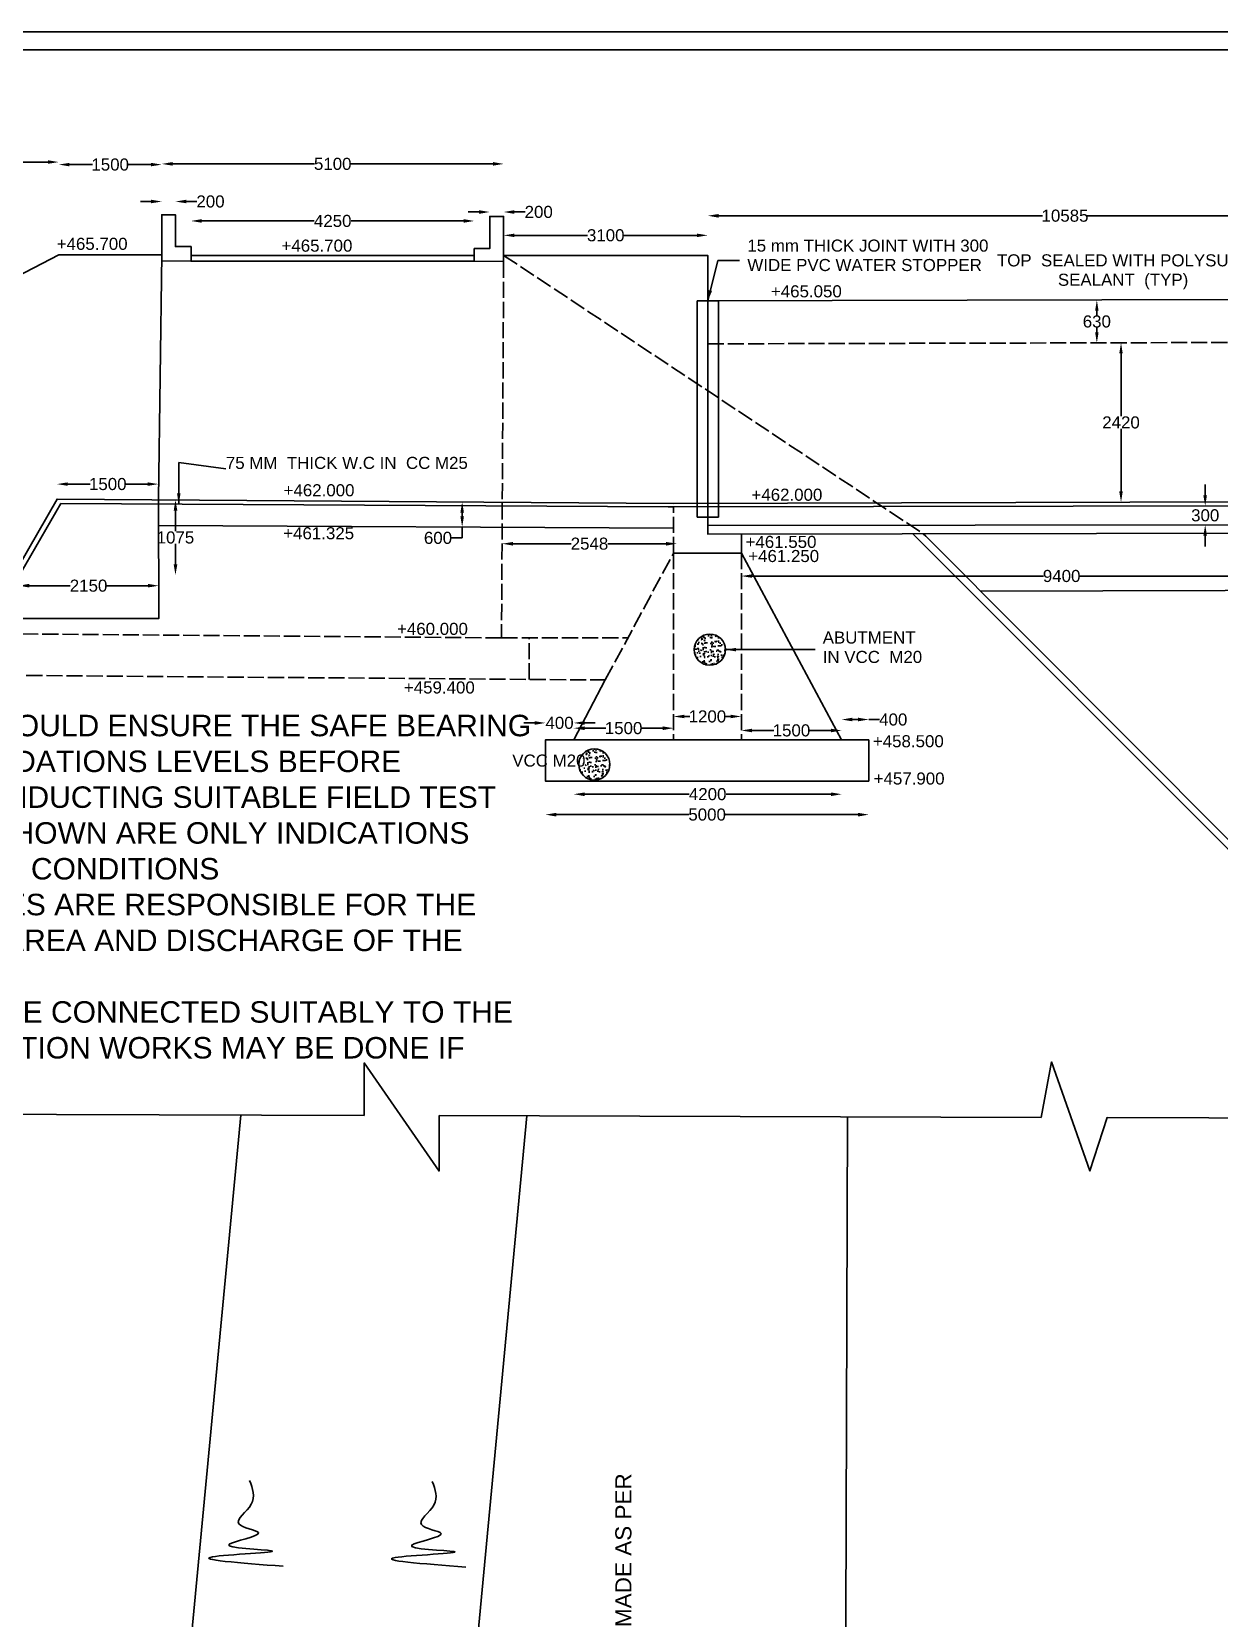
# Model space of a CAD drawing. Header units: inches. Extents: x 23764 to 29375, y 85 to 3606.
# Drawn here: x 25073 to 25957, y 2424 to 3606 of the extents above; entities that cross this region are included whole.
import ezdxf

# ---------------------------------------------------------------- set-up
doc = ezdxf.new("R2010")
doc.units = ezdxf.units.IN
doc.header["$MEASUREMENT"] = 0
doc.linetypes.add('ACAD_ISO02W100', pattern=[15, 12, -3])
doc.layers.add('DIMENSIONS', color=255, linetype='Continuous')
doc.layers.add('TEXT', color=1, linetype='Continuous')
doc.styles.get("Standard").update_dxf_attribs({"font": 'arial.ttf', "height": 9})
doc.dimstyles.get("Standard").update_dxf_attribs({"dimtxt": 12, "dimasz": 8, "dimexe": 0.18, "dimexo": 0.0625, "dimgap": 0.09, "dimtad": 0, "dimtih": 1, "dimtoh": 1, "dimdec": 4, "dimzin": 0, "dimdsep": 46, "dimtxsty": 'Standard', "dimcen": 0.09, "dimse1": 1, "dimse2": 1, "dimadec": 0, "dimazin": 0, "dimtfac": 1, "dimtdec": 4, "dimtofl": 0, "dimtmove": 0, "dimatfit": 3, "dimfxl": 1, "dimtolj": 1, "dimtzin": 0, "dimarcsym": 0})

# ---------------------------------------------------------------- blocks, each defined once
blk = doc.blocks.new('*D3')
at = {"layer": 'Defpoints', "color": 0, "transparency": 16777216}
for p in [(25092.7, 3509.2), (25092.7, 3440), (24383.3, 3370.3)]:
    blk.add_point(p, dxfattribs=at)
at = {"layer": 'DIMENSIONS', "color": 0, "lineweight": -2, "transparency": 16777216}
for p, q in [((24391.3, 3509.2), (24721.4, 3509.2)), ((25084.7, 3509.2), (24754.6, 3509.2))]:
    blk.add_line(p, q, dxfattribs=at)
at = {"layer": 'DIMENSIONS', "color": 0, "transparency": 16777216}
for points in [[(24391.3, 3510.5), (24391.3, 3507.9), (24383.3, 3509.2)], [(25084.7, 3510.5), (25084.7, 3507.9), (25092.7, 3509.2)]]:
    blk.add_solid(points, dxfattribs=at)
at = {"layer": 'DIMENSIONS', "color": 0, "transparency": 16777216, "insert": (24738, 3509.2), "char_height": 9, "attachment_point": 5}
blk.add_mtext('\\A1;15000', dxfattribs=at)
blk = doc.blocks.new('*D4')
at = {"layer": 'Defpoints', "color": 0, "transparency": 16777216}
for p in [(25169.4, 3507.3), (25092.7, 3440), (25169.4, 3435.6)]:
    blk.add_point(p, dxfattribs=at)
at = {"layer": 'DIMENSIONS', "color": 0, "lineweight": -2, "transparency": 16777216}
for p, q in [((25100.7, 3507.3), (25117.9, 3507.3)), ((25161.4, 3507.3), (25144.1, 3507.3))]:
    blk.add_line(p, q, dxfattribs=at)
at = {"layer": 'DIMENSIONS', "color": 0, "transparency": 16777216}
for points in [[(25100.7, 3508.6), (25100.7, 3506), (25092.7, 3507.3)], [(25161.4, 3508.6), (25161.4, 3506), (25169.4, 3507.3)]]:
    blk.add_solid(points, dxfattribs=at)
at = {"layer": 'DIMENSIONS', "color": 0, "transparency": 16777216, "insert": (25131, 3507.3), "char_height": 9, "attachment_point": 5}
blk.add_mtext('\\A1;1500', dxfattribs=at)
blk = doc.blocks.new('*D5')
at = {"layer": 'Defpoints', "color": 0, "transparency": 16777216}
for p in [(25424, 3507.8), (25169.5, 3469.9), (25424, 3468.7)]:
    blk.add_point(p, dxfattribs=at)
at = {"layer": 'DIMENSIONS', "color": 0, "lineweight": -2, "transparency": 16777216}
for p, q in [((25177.5, 3507.8), (25283.2, 3507.8)), ((25416, 3507.8), (25310.2, 3507.8))]:
    blk.add_line(p, q, dxfattribs=at)
at = {"layer": 'DIMENSIONS', "color": 0, "transparency": 16777216}
for points in [[(25177.5, 3509.2), (25177.5, 3506.5), (25169.5, 3507.8)], [(25416, 3509.2), (25416, 3506.5), (25424, 3507.8)]]:
    blk.add_solid(points, dxfattribs=at)
at = {"layer": 'DIMENSIONS', "color": 0, "transparency": 16777216, "insert": (25296.7, 3507.8), "char_height": 9, "attachment_point": 5}
blk.add_mtext('\\A1;5100', dxfattribs=at)
blk = doc.blocks.new('*D6')
at = {"layer": 'Defpoints', "color": 0, "transparency": 16777216}
for p in [(25179.6, 3479.8), (25169.5, 3469.9), (25179.6, 3469.9)]:
    blk.add_point(p, dxfattribs=at)
at = {"layer": 'DIMENSIONS', "color": 0, "lineweight": -2, "transparency": 16777216}
for p, q in [((25161.5, 3479.8), (25153.5, 3479.8)), ((25187.6, 3479.8), (25195.6, 3479.8))]:
    blk.add_line(p, q, dxfattribs=at)
at = {"layer": 'DIMENSIONS', "color": 0, "transparency": 16777216}
for points in [[(25161.5, 3481.1), (25161.5, 3478.5), (25169.5, 3479.8)], [(25187.6, 3481.1), (25187.6, 3478.5), (25179.6, 3479.8)]]:
    blk.add_solid(points, dxfattribs=at)
at = {"layer": 'DIMENSIONS', "color": 0, "transparency": 16777216, "insert": (25205.7, 3479.8), "char_height": 9, "attachment_point": 5}
blk.add_mtext('\\A1;200', dxfattribs=at)
blk = doc.blocks.new('*D7')
at = {"layer": 'Defpoints', "color": 0, "transparency": 16777216}
for p in [(25402.1, 3465.3), (25191.2, 3446.2), (25402.1, 3444.8)]:
    blk.add_point(p, dxfattribs=at)
at = {"layer": 'DIMENSIONS', "color": 0, "lineweight": -2, "transparency": 16777216}
for p, q in [((25199.2, 3465.3), (25283, 3465.3)), ((25394.1, 3465.3), (25310.4, 3465.3))]:
    blk.add_line(p, q, dxfattribs=at)
at = {"layer": 'DIMENSIONS', "color": 0, "transparency": 16777216}
for points in [[(25199.2, 3466.7), (25199.2, 3464), (25191.2, 3465.3)], [(25394.1, 3466.7), (25394.1, 3464), (25402.1, 3465.3)]]:
    blk.add_solid(points, dxfattribs=at)
at = {"layer": 'DIMENSIONS', "color": 0, "transparency": 16777216, "insert": (25296.7, 3465.3), "char_height": 9, "attachment_point": 5}
blk.add_mtext('\\A1;4250', dxfattribs=at)
blk = doc.blocks.new('*D8')
at = {"layer": 'Defpoints', "color": 0, "transparency": 16777216}
for p in [(25413.6, 3468.7), (25424, 3472), (25424, 3468.7)]:
    blk.add_point(p, dxfattribs=at)
at = {"layer": 'DIMENSIONS', "color": 0, "lineweight": -2, "transparency": 16777216}
for p, q in [((25405.6, 3472), (25397.6, 3472)), ((25432, 3472), (25440, 3472))]:
    blk.add_line(p, q, dxfattribs=at)
at = {"layer": 'DIMENSIONS', "color": 0, "transparency": 16777216}
for points in [[(25405.6, 3473.3), (25405.6, 3470.6), (25413.6, 3472)], [(25432, 3473.3), (25432, 3470.6), (25424, 3472)]]:
    blk.add_solid(points, dxfattribs=at)
at = {"layer": 'DIMENSIONS', "color": 0, "transparency": 16777216, "insert": (25450.1, 3472), "char_height": 9, "attachment_point": 5}
blk.add_mtext('\\A1;200', dxfattribs=at)
blk = doc.blocks.new('*D9')
at = {"layer": 'Defpoints', "color": 0, "transparency": 16777216}
for p in [(25576, 3454.6), (25424, 3439.7), (25576, 3439.7)]:
    blk.add_point(p, dxfattribs=at)
at = {"layer": 'DIMENSIONS', "color": 0, "lineweight": -2, "transparency": 16777216}
for p, q in [((25432, 3454.6), (25486.5, 3454.6)), ((25568, 3454.6), (25513.5, 3454.6))]:
    blk.add_line(p, q, dxfattribs=at)
at = {"layer": 'DIMENSIONS', "color": 0, "transparency": 16777216}
for points in [[(25432, 3455.9), (25432, 3453.3), (25424, 3454.6)], [(25568, 3455.9), (25568, 3453.3), (25576, 3454.6)]]:
    blk.add_solid(points, dxfattribs=at)
at = {"layer": 'DIMENSIONS', "color": 0, "transparency": 16777216, "insert": (25500, 3454.6), "char_height": 9, "attachment_point": 5}
blk.add_mtext('\\A1;3100', dxfattribs=at)
blk = doc.blocks.new('*D10')
at = {"layer": 'Defpoints', "color": 0, "transparency": 16777216}
for p in [(26108, 3469.2), (25576, 3439.7), (26108, 3407.1)]:
    blk.add_point(p, dxfattribs=at)
at = {"layer": 'DIMENSIONS', "color": 0, "lineweight": -2, "transparency": 16777216}
for p, q in [((25584, 3469.2), (25825.3, 3469.2)), ((26100, 3469.2), (25858.6, 3469.2))]:
    blk.add_line(p, q, dxfattribs=at)
at = {"layer": 'DIMENSIONS', "color": 0, "transparency": 16777216}
for points in [[(25584, 3470.5), (25584, 3467.8), (25576, 3469.2)], [(26100, 3470.5), (26100, 3467.8), (26108, 3469.2)]]:
    blk.add_solid(points, dxfattribs=at)
at = {"layer": 'DIMENSIONS', "color": 0, "transparency": 16777216, "insert": (25842, 3469.2), "char_height": 9, "attachment_point": 5}
blk.add_mtext('\\A1;10585', dxfattribs=at)
blk = doc.blocks.new('*D27')
at = {"layer": 'Defpoints', "color": 0, "transparency": 16777216}
for p in [(25062.7, 3207.8), (25167.1, 3208), (25167.1, 3193.6)]:
    blk.add_point(p, dxfattribs=at)
at = {"layer": 'DIMENSIONS', "color": 0, "lineweight": -2, "transparency": 16777216}
for p, q in [((25070.7, 3193.6), (25101.3, 3193.6)), ((25159.1, 3193.6), (25128.5, 3193.6))]:
    blk.add_line(p, q, dxfattribs=at)
at = {"layer": 'DIMENSIONS', "color": 0, "transparency": 16777216}
for points in [[(25070.7, 3195), (25070.7, 3192.3), (25062.7, 3193.6)], [(25159.1, 3195), (25159.1, 3192.3), (25167.1, 3193.6)]]:
    blk.add_solid(points, dxfattribs=at)
at = {"layer": 'DIMENSIONS', "color": 0, "transparency": 16777216, "insert": (25114.9, 3193.6), "char_height": 9, "attachment_point": 5}
blk.add_mtext('\\A1;2150', dxfattribs=at)
blk = doc.blocks.new('*D28')
at = {"layer": 'Defpoints', "color": 0, "transparency": 16777216}
for p in [(25167, 3269.3), (25091.4, 3258.1), (25167, 3258.2)]:
    blk.add_point(p, dxfattribs=at)
at = {"layer": 'DIMENSIONS', "color": 0, "lineweight": -2, "transparency": 16777216}
for p, q in [((25099.4, 3269.3), (25116.1, 3269.3)), ((25159, 3269.3), (25142.3, 3269.3))]:
    blk.add_line(p, q, dxfattribs=at)
at = {"layer": 'DIMENSIONS', "color": 0, "transparency": 16777216}
for points in [[(25099.4, 3270.6), (25099.4, 3268), (25091.4, 3269.3)], [(25159, 3270.6), (25159, 3268), (25167, 3269.3)]]:
    blk.add_solid(points, dxfattribs=at)
at = {"layer": 'DIMENSIONS', "color": 0, "transparency": 16777216, "insert": (25129.2, 3269.3), "char_height": 9, "attachment_point": 5}
blk.add_mtext('\\A1;1500', dxfattribs=at)
blk = doc.blocks.new('*D29')
at = {"layer": 'Defpoints', "color": 0, "transparency": 16777216}
for p in [(25182.1, 3257.5), (25167.1, 3201.5), (25179.6, 3201.5)]:
    blk.add_point(p, dxfattribs=at)
at = {"layer": 'DIMENSIONS', "color": 0, "lineweight": -2, "transparency": 16777216}
for p, q in [((25179.6, 3249.5), (25179.6, 3234.2)), ((25179.6, 3209.5), (25179.6, 3224.8))]:
    blk.add_line(p, q, dxfattribs=at)
at = {"layer": 'DIMENSIONS', "color": 0, "transparency": 16777216}
for points in [[(25178.3, 3249.5), (25181, 3249.5), (25179.6, 3257.5)], [(25178.3, 3209.5), (25181, 3209.5), (25179.6, 3201.5)]]:
    blk.add_solid(points, dxfattribs=at)
at = {"layer": 'DIMENSIONS', "color": 0, "transparency": 16777216, "insert": (25179.6, 3229.5), "char_height": 9, "attachment_point": 5}
blk.add_mtext('\\A1;1075', dxfattribs=at)
blk = doc.blocks.new('*D30')
at = {"layer": 'Defpoints', "color": 0, "transparency": 16777216}
for p in [(25476.2, 3091.4), (25455.1, 3078.7), (25476.2, 3078.7)]:
    blk.add_point(p, dxfattribs=at)
at = {"layer": 'DIMENSIONS', "color": 0, "lineweight": -2, "transparency": 16777216}
for p, q in [((25447.1, 3091.4), (25439.1, 3091.4)), ((25484.2, 3091.4), (25492.2, 3091.4))]:
    blk.add_line(p, q, dxfattribs=at)
at = {"layer": 'DIMENSIONS', "color": 0, "transparency": 16777216}
for points in [[(25447.1, 3092.7), (25447.1, 3090), (25455.1, 3091.4)], [(25484.2, 3092.7), (25484.2, 3090), (25476.2, 3091.4)]]:
    blk.add_solid(points, dxfattribs=at)
at = {"layer": 'DIMENSIONS', "color": 0, "transparency": 16777216, "insert": (25465.6, 3091.4), "char_height": 9, "attachment_point": 5}
blk.add_mtext('\\A1;400', dxfattribs=at)
blk = doc.blocks.new('*D31')
at = {"layer": 'Defpoints', "color": 0, "transparency": 16777216}
for p in [(25550.5, 3087.5), (25476.2, 3078.7), (25550.5, 3078.7)]:
    blk.add_point(p, dxfattribs=at)
at = {"layer": 'DIMENSIONS', "color": 0, "lineweight": -2, "transparency": 16777216}
for p, q in [((25484.2, 3087.5), (25500.2, 3087.5)), ((25542.5, 3087.5), (25526.4, 3087.5))]:
    blk.add_line(p, q, dxfattribs=at)
at = {"layer": 'DIMENSIONS', "color": 0, "transparency": 16777216}
for points in [[(25484.2, 3088.8), (25484.2, 3086.1), (25476.2, 3087.5)], [(25542.5, 3088.8), (25542.5, 3086.1), (25550.5, 3087.5)]]:
    blk.add_solid(points, dxfattribs=at)
at = {"layer": 'DIMENSIONS', "color": 0, "transparency": 16777216, "insert": (25513.3, 3087.5), "char_height": 9, "attachment_point": 5}
blk.add_mtext('\\A1;1500', dxfattribs=at)
blk = doc.blocks.new('*D32')
at = {"layer": 'Defpoints', "color": 0, "transparency": 16777216}
for p in [(25601, 3096.2), (25550.5, 3078.7), (25601, 3078.7)]:
    blk.add_point(p, dxfattribs=at)
at = {"layer": 'DIMENSIONS', "color": 0, "lineweight": -2, "transparency": 16777216}
for p, q in [((25558.5, 3096.2), (25562.6, 3096.2)), ((25593, 3096.2), (25588.8, 3096.2))]:
    blk.add_line(p, q, dxfattribs=at)
at = {"layer": 'DIMENSIONS', "color": 0, "transparency": 16777216}
for points in [[(25558.5, 3097.5), (25558.5, 3094.9), (25550.5, 3096.2)], [(25593, 3097.5), (25593, 3094.9), (25601, 3096.2)]]:
    blk.add_solid(points, dxfattribs=at)
at = {"layer": 'DIMENSIONS', "color": 0, "transparency": 16777216, "insert": (25575.7, 3096.2), "char_height": 9, "attachment_point": 5}
blk.add_mtext('\\A1;1200', dxfattribs=at)
blk = doc.blocks.new('*D33')
at = {"layer": 'Defpoints', "color": 0, "transparency": 16777216}
for p in [(25675.7, 3085.8), (25601, 3078.7), (25675.7, 3078.7)]:
    blk.add_point(p, dxfattribs=at)
at = {"layer": 'DIMENSIONS', "color": 0, "lineweight": -2, "transparency": 16777216}
for p, q in [((25609, 3085.8), (25625.2, 3085.8)), ((25667.7, 3085.8), (25651.4, 3085.8))]:
    blk.add_line(p, q, dxfattribs=at)
at = {"layer": 'DIMENSIONS', "color": 0, "transparency": 16777216}
for points in [[(25609, 3087.1), (25609, 3084.4), (25601, 3085.8)], [(25667.7, 3087.1), (25667.7, 3084.4), (25675.7, 3085.8)]]:
    blk.add_solid(points, dxfattribs=at)
at = {"layer": 'DIMENSIONS', "color": 0, "transparency": 16777216, "insert": (25638.3, 3085.8), "char_height": 9, "attachment_point": 5}
blk.add_mtext('\\A1;1500', dxfattribs=at)
blk = doc.blocks.new('*D34')
at = {"layer": 'Defpoints', "color": 0, "transparency": 16777216}
for p in [(25695.9, 3093.9), (25675.7, 3078.7), (25695.9, 3078.7)]:
    blk.add_point(p, dxfattribs=at)
at = {"layer": 'DIMENSIONS', "color": 0, "lineweight": -2, "transparency": 16777216}
for p, q in [((25683.7, 3093.9), (25687.9, 3093.9)), ((25695.9, 3093.9), (25703.9, 3093.9))]:
    blk.add_line(p, q, dxfattribs=at)
at = {"layer": 'DIMENSIONS', "color": 0, "transparency": 16777216}
for points in [[(25683.7, 3095.3), (25683.7, 3092.6), (25675.7, 3093.9)], [(25687.9, 3095.3), (25687.9, 3092.6), (25695.9, 3093.9)]]:
    blk.add_solid(points, dxfattribs=at)
at = {"layer": 'DIMENSIONS', "color": 0, "transparency": 16777216, "insert": (25714.1, 3093.9), "char_height": 9, "attachment_point": 5}
blk.add_mtext('\\A1;400', dxfattribs=at)
blk = doc.blocks.new('*D35')
at = {"layer": 'Defpoints', "color": 0, "transparency": 16777216}
for p in [(25476.2, 3078.7), (25675.7, 3078.7), (25675.7, 3038.3)]:
    blk.add_point(p, dxfattribs=at)
at = {"layer": 'DIMENSIONS', "color": 0, "lineweight": -2, "transparency": 16777216}
for p, q in [((25484.2, 3038.3), (25562.2, 3038.3)), ((25667.7, 3038.3), (25589.6, 3038.3))]:
    blk.add_line(p, q, dxfattribs=at)
at = {"layer": 'DIMENSIONS', "color": 0, "transparency": 16777216}
for points in [[(25484.2, 3039.6), (25484.2, 3036.9), (25476.2, 3038.3)], [(25667.7, 3039.6), (25667.7, 3036.9), (25675.7, 3038.3)]]:
    blk.add_solid(points, dxfattribs=at)
at = {"layer": 'DIMENSIONS', "color": 0, "transparency": 16777216, "insert": (25575.9, 3038.3), "char_height": 9, "attachment_point": 5}
blk.add_mtext('\\A1;4200', dxfattribs=at)
blk = doc.blocks.new('*D36')
at = {"layer": 'Defpoints', "color": 0, "transparency": 16777216}
for p in [(25455.1, 3048.1), (25695.9, 3048.1), (25695.9, 3023.1)]:
    blk.add_point(p, dxfattribs=at)
at = {"layer": 'DIMENSIONS', "color": 0, "lineweight": -2, "transparency": 16777216}
for p, q in [((25463.1, 3023.1), (25562, 3023.1)), ((25687.9, 3023.1), (25589, 3023.1))]:
    blk.add_line(p, q, dxfattribs=at)
at = {"layer": 'DIMENSIONS', "color": 0, "transparency": 16777216}
for points in [[(25463.1, 3024.4), (25463.1, 3021.7), (25455.1, 3023.1)], [(25687.9, 3024.4), (25687.9, 3021.7), (25695.9, 3023.1)]]:
    blk.add_solid(points, dxfattribs=at)
at = {"layer": 'DIMENSIONS', "color": 0, "transparency": 16777216, "insert": (25575.5, 3023.1), "char_height": 9, "attachment_point": 5}
blk.add_mtext('\\A1;5000', dxfattribs=at)
blk = doc.blocks.new('*D37')
at = {"layer": 'Defpoints', "color": 0, "transparency": 16777216}
for p in [(25833.8, 3406.4), (25833.9, 3374.4), (25865.7, 3374.4)]:
    blk.add_point(p, dxfattribs=at)
at = {"layer": 'DIMENSIONS', "color": 0, "lineweight": -2, "transparency": 16777216}
for p, q in [((25865.7, 3398.4), (25865.7, 3395.1)), ((25865.7, 3382.4), (25865.7, 3385.7))]:
    blk.add_line(p, q, dxfattribs=at)
at = {"layer": 'DIMENSIONS', "color": 0, "transparency": 16777216}
for points in [[(25864.4, 3398.4), (25867, 3398.4), (25865.7, 3406.4)], [(25864.4, 3382.4), (25867, 3382.4), (25865.7, 3374.4)]]:
    blk.add_solid(points, dxfattribs=at)
at = {"layer": 'DIMENSIONS', "color": 0, "transparency": 16777216, "insert": (25865.7, 3390.4), "char_height": 9, "attachment_point": 5}
blk.add_mtext('\\A1;630', dxfattribs=at)
blk = doc.blocks.new('*D38')
at = {"layer": 'Defpoints', "color": 0, "transparency": 16777216}
for p in [(25883.7, 3374.6), (25883.7, 3255.8), (25884, 3255.8)]:
    blk.add_point(p, dxfattribs=at)
at = {"layer": 'DIMENSIONS', "color": 0, "lineweight": -2, "transparency": 16777216}
for p, q in [((25883.7, 3366.6), (25883.7, 3319.9)), ((25883.7, 3263.8), (25883.7, 3310.5))]:
    blk.add_line(p, q, dxfattribs=at)
at = {"layer": 'DIMENSIONS', "color": 0, "transparency": 16777216}
for points in [[(25882.4, 3366.6), (25885, 3366.6), (25883.7, 3374.6)], [(25882.4, 3263.8), (25885, 3263.8), (25883.7, 3255.8)]]:
    blk.add_solid(points, dxfattribs=at)
at = {"layer": 'DIMENSIONS', "color": 0, "transparency": 16777216, "insert": (25883.7, 3315.2), "char_height": 9, "attachment_point": 5}
blk.add_mtext('\\A1;2420', dxfattribs=at)
blk = doc.blocks.new('*D39')
at = {"layer": 'Defpoints', "color": 0, "transparency": 16777216}
for p in [(25943.5, 3253), (25943.5, 3238.9), (25946.4, 3238.9)]:
    blk.add_point(p, dxfattribs=at)
at = {"layer": 'DIMENSIONS', "color": 0, "lineweight": -2, "transparency": 16777216}
for p, q in [((25946.4, 3261), (25946.4, 3269)), ((25946.4, 3230.9), (25946.4, 3222.9))]:
    blk.add_line(p, q, dxfattribs=at)
at = {"layer": 'DIMENSIONS', "color": 0, "transparency": 16777216}
for points in [[(25945, 3261), (25947.7, 3261), (25946.4, 3253)], [(25945, 3230.9), (25947.7, 3230.9), (25946.4, 3238.9)]]:
    blk.add_solid(points, dxfattribs=at)
at = {"layer": 'DIMENSIONS', "color": 0, "transparency": 16777216, "insert": (25946.4, 3246), "char_height": 9, "attachment_point": 5}
blk.add_mtext('\\A1;300', dxfattribs=at)
blk = doc.blocks.new('*D40')
at = {"layer": 'Defpoints', "color": 0, "transparency": 16777216}
for p in [(25601, 3200.8), (26077.9, 3200.8), (26077.9, 3200.8)]:
    blk.add_point(p, dxfattribs=at)
at = {"layer": 'DIMENSIONS', "color": 0, "lineweight": -2, "transparency": 16777216}
for p, q in [((25609, 3200.8), (25825.9, 3200.8)), ((26069.9, 3200.8), (25853, 3200.8))]:
    blk.add_line(p, q, dxfattribs=at)
at = {"layer": 'DIMENSIONS', "color": 0, "transparency": 16777216}
for points in [[(25609, 3202.1), (25609, 3199.5), (25601, 3200.8)], [(26069.9, 3202.1), (26069.9, 3199.5), (26077.9, 3200.8)]]:
    blk.add_solid(points, dxfattribs=at)
at = {"layer": 'DIMENSIONS', "color": 0, "transparency": 16777216, "insert": (25839.5, 3200.8), "char_height": 9, "attachment_point": 5}
blk.add_mtext('\\A1;9400', dxfattribs=at)
blk = doc.blocks.new('*D171')
at = {"layer": 'Defpoints', "color": 0, "transparency": 16777216}
for p in [(25422.9, 3222.5), (25553, 3224.9), (25553, 3224.9)]:
    blk.add_point(p, dxfattribs=at)
at = {"layer": 'DIMENSIONS', "color": 0, "lineweight": -2, "transparency": 16777216}
for p, q in [((25430.9, 3224.9), (25474.3, 3224.9)), ((25545, 3224.9), (25501.5, 3224.9))]:
    blk.add_line(p, q, dxfattribs=at)
at = {"layer": 'DIMENSIONS', "color": 0, "transparency": 16777216}
for points in [[(25430.9, 3226.2), (25430.9, 3223.5), (25422.9, 3224.9)], [(25545, 3226.2), (25545, 3223.5), (25553, 3224.9)]]:
    blk.add_solid(points, dxfattribs=at)
at = {"layer": 'DIMENSIONS', "color": 0, "transparency": 16777216, "insert": (25487.9, 3224.9), "char_height": 9, "attachment_point": 5}
blk.add_mtext('\\A1;2548', dxfattribs=at)
blk = doc.blocks.new('*D172')
at = {"layer": 'Defpoints', "color": 0, "transparency": 16777216}
for p in [(25393.7, 3256.1), (25393.1, 3237.2), (25393.7, 3237.2)]:
    blk.add_point(p, dxfattribs=at)
at = {"layer": 'DIMENSIONS', "color": 0, "lineweight": -2, "transparency": 16777216}
for p, q in [((25393.1, 3248.1), (25393.1, 3245.2)), ((25393.1, 3229.2), (25385.1, 3229.2)), ((25393.1, 3237.2), (25393.1, 3229.2))]:
    blk.add_line(p, q, dxfattribs=at)
at = {"layer": 'DIMENSIONS', "color": 0, "transparency": 16777216}
for points in [[(25391.8, 3248.1), (25394.4, 3248.1), (25393.1, 3256.1)], [(25391.8, 3245.2), (25394.4, 3245.2), (25393.1, 3237.2)]]:
    blk.add_solid(points, dxfattribs=at)
at = {"layer": 'DIMENSIONS', "color": 0, "transparency": 16777216, "insert": (25375.1, 3229.2), "char_height": 9, "attachment_point": 5}
blk.add_mtext('\\A1;600', dxfattribs=at)

msp = doc.modelspace()

# ---------------------------------------------------------------- hatches: boundary and pattern name
h = msp.add_hatch()
h.set_pattern_fill('AR-CONC', color=0, style=0)
h.set_pattern_definition([(50, (0, 0), (7.1726018, -0.6275213), [0.75, -8.25]), (355, (0, 0), (-1.3875133, 7.5219213), [0.6, -6.6]), (100.4514, (0.598, -0.052), (5.7850938, 6.8943954), [0.637402, -7.0114211]), (46.1842, (0, 2), (10.6724105, -1.65519), [1.125, -12.375]), (96.6356, (0.889, 1.862), (9.346627, 9.7411787), [0.956103, -10.51713]), (351.1842, (0, 2), (9.3466195, 9.741186), [0.9, -9.9]), (21, (1, 1.5), (5.9690705, -4.0261889), [0.75, -8.25]), (326, (1, 1.5), (2.4331533, 7.2515005), [0.6, -6.6]), (71.4514, (1.4974, 1.1645), (8.4022263, 3.225305), [0.637402, -7.0114211]), (37.5, (0, 0), (0.12159855, 3.32893854), [0, -6.52, 0, -6.7, 0, -6.625]), (7.5, (0, 0), (2.63069537, 3.9441171), [0, -3.82, 0, -6.37, 0, -2.525]), (327.5, (-2.23, 0), (5.33822436, -0.22554872), [0, -2.5, 0, -7.8, 0, -10.35]), (317.5, (-3.23, 0), (5.8318617, 1.0010498), [0, -3.25, 0, -5.18, 0, -7.35])])
edge = h.paths.add_edge_path()
edge.add_arc((25577.47024, 3145.97591), 11.61697, 0, 360)
h = msp.add_hatch()
h.set_pattern_fill('AR-CONC', color=0, style=0)
h.set_pattern_definition([(50, (-85.9253, -85.522), (7.1726018, -0.6275213), [0.75, -8.25]), (355, (-85.925, -85.522), (-1.3875133, 7.5219213), [0.6, -6.6]), (100.4514, (-85.3276, -85.574), (5.7850938, 6.8943954), [0.637402, -7.0114211]), (46.1842, (-85.925, -83.522), (10.6724105, -1.65519), [1.125, -12.375]), (96.6356, (-85.036, -83.66), (9.346627, 9.7411787), [0.956103, -10.51713]), (351.1842, (-85.925, -83.522), (9.3466195, 9.741186), [0.9, -9.9]), (21, (-84.9253, -84.022), (5.9690705, -4.0261889), [0.75, -8.25]), (326, (-84.925, -84.022), (2.4331533, 7.2515005), [0.6, -6.6]), (71.4514, (-84.428, -84.357), (8.4022263, 3.225305), [0.637402, -7.0114211]), (37.5, (-85.9253, -85.5217), (0.12159855, 3.32893854), [0, -6.52, 0, -6.7, 0, -6.625]), (7.5, (-85.9253, -85.5217), (2.63069537, 3.9441171), [0, -3.82, 0, -6.37, 0, -2.525]), (327.5, (-88.1553, -85.5217), (5.33822436, -0.22554872), [0, -2.5, 0, -7.8, 0, -10.35]), (317.5, (-89.1553, -85.5217), (5.8318617, 1.0010498), [0, -3.25, 0, -5.18, 0, -7.35])])
edge = h.paths.add_edge_path()
edge.add_arc((25491.54493, 3060.4542), 11.61697, 0, 360)

# ---------------------------------------------------------------- linework, layer by layer
at = {"color": 0}
for points in [[(25169.45315, 3440.0282), (25167.03226, 3258.24666)], [(25191.23399, 3439.66171), (25402.1469, 3439.66171)], [(25191.23399, 3435.34033), (25169.39459, 3435.63118)], [(24383.3129, 3081.53141), (24405.50506, 3081.53141), (24427.83093, 3169.07802), (25167.16764, 3169.07802), (25167.03226, 3258.24666)], [(25546.47751, 3252.43158), (25094.28043, 3254.81295), (25064.45293, 3203.20267), (24383.3129, 3208.71278)], [(27931.87564, 3256.25448), (25550.48301, 3252.41048)], [(25167.06222, 3238.50974), (25550.48301, 3236.39422)], [(25575.95264, 3238.47353), (27168.05548, 3240.41381)], [(25600.98158, 3232.06731), (25600.98158, 3217.97548)], [(25728.70803, 3232.28255), (25963.20146, 2997.51962), (26782.2678, 2999.50728), (27010.91543, 3234.44332)], [(25550.48301, 3217.97548), (25600.98158, 3217.97548)], [(25600.98158, 3217.97548), (25675.67109, 3078.74508)], [(25779.16136, 3189.45045), (26963.92581, 3192.72635)], [(25499.69933, 3123.3802), (25476.17674, 3078.74508), (25455.12099, 3078.74508), (25455.12099, 3048.08687), (25695.86103, 3048.08687), (25695.86103, 3078.74508)], [(25476.17674, 3078.74508), (25695.86103, 3078.74508)], [(25618.11643, 1905.88533), (25678.14194, 2198.67923), (25679.96342, 2797.96735)]]:
    msp.add_lwpolyline(points, dxfattribs=at)
at = {"color": 0, "linetype": 'ACAD_ISO02W100'}
for points in [[(25424.00146, 3439.71042), (25736.4413, 3232.29558), (25738.24491, 3230.48669)], [(25424.00146, 3435.01678), (25422.41507, 3154.7796), (24363.50669, 3163.44004), (24363.50669, 3132.22416), (25499.69933, 3123.3802), (25550.48301, 3217.97548), (25550.48301, 3252.41048), (25546.47751, 3252.43158)], [(25575.95264, 3373.76501), (27168.05548, 3377.98631)], [(25550.48301, 3217.97548), (25550.48301, 3078.74508)], [(25600.98158, 3217.97548), (25600.98158, 3078.74508)], [(25422.41507, 3154.7796), (25516.5486, 3154.76551)], [(25443.02607, 3123.82134), (25443.0307, 3154.77651)]]:
    msp.add_lwpolyline(points, dxfattribs=at)
at = {"color": 0}
msp.add_lwpolyline([(25568.18021, 3244.73165), (25583.86263, 3244.73165), (25583.86263, 3405.76246), (25568.18021, 3405.76246)], close=True, dxfattribs=at)
at = {"color": 0, "linetype": 'ByBlock'}
msp.add_lwpolyline([(25738.24491, 3230.48669), (25964.97912, 3003.0887), (26780.1893, 3005.03255), (27012.03958, 3241.87639)], dxfattribs=at)
at = {"color": 0}
for centre in [(25577.47024, 3145.97591), (25491.54493, 3060.4542)]:
    msp.add_circle(centre, 11.61697, dxfattribs=at)
for points in [[(25259.88516, 2463.21261), (25207.10158, 2470.24372), (25250.98439, 2474.79327), (25219.52122, 2479.5496), (25241.46265, 2488.23508), (25226.76603, 2494.8526), (25236.08502, 2509.38708), (25234.84304, 2526.96486)], [(25395.88045, 2462.59222), (25343.09687, 2469.62333), (25386.97968, 2474.17288), (25355.51651, 2478.92922), (25377.45794, 2487.61469), (25362.76131, 2494.23222), (25372.0803, 2508.7667), (25370.83833, 2526.34447)]]:
    msp.add_spline(points, degree=3, dxfattribs=at)
at = {"layer": 'DIMENSIONS', "color": 0}
for points in [[(29373.18873, 3606.2754), (23764.39154, 3606.2754), (23764.39154, 84.60532), (29373.18873, 84.60532)], [(29366.41367, 114.6951), (23784.97955, 114.6951), (23784.97955, 3592.72952), (29366.41367, 3592.72952)]]:
    msp.add_lwpolyline(points, close=True, dxfattribs=at)
for points in [[(23874.68185, 3373.06113), (24941.64861, 3361.69186), (25092.66238, 3440.0282), (25169.45315, 3440.0282), (25169.45315, 3469.90506), (25179.61756, 3469.90506), (25179.61756, 3446.21073), (25191.23399, 3446.21073), (25191.23399, 3437.99026), (25191.23399, 3435.34033), (25402.1469, 3435.34033), (25402.1469, 3444.79876), (25413.58837, 3444.79876), (25413.58837, 3468.72239), (25424.00146, 3468.72239), (25424.00146, 3435.01678), (25402.1469, 3435.34033)], [(25424.00146, 3439.71042), (25575.95264, 3439.71042), (25575.95264, 3232.02513), (27168.05548, 3234.70813), (27168.05548, 3439.58933), (27311.21732, 3439.58933), (27311.21732, 3468.57447), (27321.7977, 3468.57447), (27321.7977, 3435.32199), (27398.94646, 3435.32199), (27398.94646, 3467.25319), (27411.06982, 3467.25319), (27411.06982, 3425.19209), (27397.84432, 3425.19209), (27392.55413, 3430.25703), (27328.19003, 3430.25703), (27323.34068, 3425.63253), (27311.21732, 3425.63253), (27311.21732, 3439.58933)], [(25568.35839, 3405.72238), (27174.43352, 3409.87486)], [(25550.48301, 3254.81295), (28438.32944, 3263.21317)], [(23873.5066, 3216.9182), (25062.6546, 3207.80596), (25091.43969, 3258.13189), (25550.48301, 3254.81295)], [(23870.31553, 2805.6097), (24424.89783, 2803.9241), (24425.02506, 2845.78613), (24479.62196, 2764.69818), (24479.73417, 2801.61533), (25320.08206, 2799.06118), (25320.20094, 2838.17375), (25375.94346, 2757.57359), (25376.06904, 2798.89101), (25824.21403, 2797.52892), (25831.93642, 2838.92941), (25860.50195, 2757.6565), (25873.31547, 2797.37968), (26555.58003, 2795.306), (26569.22488, 2839.55281), (26597.93576, 2759.49238), (26620.86259, 2795.10758), (27186.65043, 2793.38792), (27200.23234, 2839.68268), (27229.39177, 2760.40914), (27240.90026, 2793.22304), (27776.80429, 2791.59421)], [(25189.0314, 1388.31575), (25188.36887, 2377.272), (25228.39961, 2799.33984)], [(25401.62138, 1388.31575), (25401.62138, 2377.11766), (25441.25169, 2798.6929)]]:
    msp.add_lwpolyline(points, dxfattribs=at)

# ---------------------------------------------------------------- texts
at = {"layer": 'DIMENSIONS', "color": 0, "insert": (24734.15424, 3097.47017), "char_height": 16, "width": 718.4952947, "attachment_point": 1}
msp.add_mtext('3.THE FIELD AUTHORITIES SHOULD ENSURE THE SAFE BEARING\\PCAPACITY OF SOILS AT FOUNDATIONS LEVELS BEFORE EXECUTION OF WORK BY CONDUCTING SUITABLE FIELD TEST \\P4.BANK CONNECTIONS ARE SHOWN ARE ONLY INDICATIONS THEY SHALL BE MADE AS PER CONDITIONS\\P5.5.THE PROJECT AUTHORITIES ARE RESPONSIBLE FOR THE \\PCORRECTIONS CATCHMENT AREA AND DISCHARGE OF THE DRAIN FURNISHED .\\P6.APPROVED & TRAIL SHALL BE CONNECTED SUITABLY TO THE CASING DARING AND PROJECTION WORKS MAY BE DONE IF NECESSARY  ', dxfattribs=at)
at = {"layer": 'TEXT', "color": 0}
for s, p in [('+465.700', (25091.1804, 3443.79589)), ('+465.700', (25258.57642, 3442.43481)), ('15 mm THICK JOINT WITH 300', (25605.46531, 3442.45217)), ('TOP  SEALED WITH POLYSULPHIDE', (25791.29399, 3431.47491)), ('WIDE PVC WATER STOPPER', (25605.46531, 3427.99446)), ('+465.050', (25623.00725, 3408.41102)), ('             SEALANT  (TYP)', (25791.29399, 3417.01721)), ('75 MM  THICK W.C IN  CC M25', (25217.12896, 3280.60067)), ('+462.000', (25260.13502, 3260.21358)), ('+462.000', (25608.51041, 3256.90614)), ('+461.325', (25259.86043, 3228.1945)), ('+461.550', (25604.13779, 3221.76631)), ('+461.250', (25606.12535, 3211.24421)), ('+460.000', (25344.58707, 3156.97442)), ('ABUTMENT', (25661.58944, 3150.51216)), ('IN VCC  M20', (25661.58944, 3136.05445)), ('+459.400', (25349.70934, 3113.31794)), ('+458.500', (25698.93046, 3073.27683)), ('VCC M20', (25430.41108, 3058.85045)), ('+457.900', (25699.51823, 3045.48634))]:
    msp.add_text(s, height=9, dxfattribs=at).set_placement(p)
msp.add_text('BANK CONNECTIONSMADE AS PER', height=12, rotation=90, dxfattribs=at).set_placement((25519.13862, 2243.73504))

# ---------------------------------------------------------------- dimensions: what is measured, and where the dimension line sits
at = {"layer": 'DIMENSIONS', "color": 0}
for base, p1, p2, text, picture, middle in [((25092.66238, 3509.19181), (24383.3129, 3370.30734), (25092.66238, 3440.0282), '15000', '*D3', (24737.98764, 3509.19181)), ((25169.39459, 3507.31257), (25092.66238, 3440.0282), (25169.39459, 3435.63118), '1500', '*D4', (25131.02849, 3507.31257)), ((25424.00146, 3507.82648), (25169.45315, 3469.90506), (25424.00146, 3468.72239), '5100', '*D5', (25296.72731, 3507.82648)), ((25179.61756, 3479.78979), (25169.45315, 3469.90506), (25179.61756, 3469.90506), '200', '*D6', (25205.71131, 3479.78979)), ((25424.00146, 3471.97851), (25413.58837, 3468.72239), (25424.00146, 3468.72239), '200', '*D8', (25450.09522, 3471.97851)), ((26108.01121, 3469.15457), (25575.95264, 3439.71042), (26108.01121, 3407.09912), '10585', '*D10', (25841.98192, 3469.15457)), ((25402.1469, 3465.31991), (25191.23399, 3446.21073), (25402.1469, 3444.79876), '4250', '*D7', (25296.69045, 3465.31991)), ((25167.03226, 3269.298), (25091.43969, 3258.13189), (25167.03226, 3258.24666), '1500', '*D28', (25129.23597, 3269.298)), ((25552.99254, 3224.85831), (25422.87614, 3222.51535), (25552.99254, 3224.85831), '2548', '*D171', (25487.93434, 3224.85831)), ((25167.1086, 3193.62555), (25062.6546, 3207.80596), (25167.1086, 3207.96454), '2150', '*D27', (25114.8816, 3193.62555)), ((26077.92511, 3200.81076), (25600.98158, 3200.81076), (26077.92511, 3200.81076), '9400', '*D40', (25839.45335, 3200.81076)), ((25476.17674, 3091.35916), (25455.12099, 3078.74508), (25476.17674, 3078.74508), '400', '*D30', (25465.64887, 3091.35916)), ((25600.98158, 3096.21084), (25550.48301, 3078.74508), (25600.98158, 3078.74508), '1200', '*D32', (25575.7323, 3096.21084)), ((25695.86103, 3093.93483), (25675.67109, 3078.74508), (25695.86103, 3078.74508), '400', '*D34', (25714.05915, 3093.93483)), ((25550.48301, 3087.45742), (25476.17674, 3078.74508), (25550.48301, 3078.74508), '1500', '*D31', (25513.32988, 3087.45742)), ((25675.67109, 3085.78196), (25600.98158, 3078.74508), (25675.67109, 3078.74508), '1500', '*D33', (25638.32634, 3085.78196)), ((25675.67109, 3038.26488), (25476.17674, 3078.74508), (25675.67109, 3078.74508), '4200', '*D35', (25575.92392, 3038.26488)), ((25695.86103, 3023.08329), (25455.12099, 3048.08687), (25695.86103, 3048.08687), '5000', '*D36', (25575.49101, 3023.08329))]:
    dim = msp.add_linear_dim(base=base, p1=p1, p2=p2, text=text, dimstyle='Standard', dxfattribs=at)
    dim.commit()
    dim.dimension.update_dxf_attribs({"geometry": picture, "text_midpoint": middle})
dim = msp.add_linear_dim(base=(25575.95264, 3454.5961), p1=(25424.00146, 3439.71042), p2=(25575.95264, 3439.71042), text='3100', dimstyle='Standard', dxfattribs=at)
dim.commit()
dim.dimension.update_dxf_attribs({"geometry": '*D9', "text_midpoint": (25499.97705, 3454.5961), "dimtype": 160})
for base, p1, p2, text, picture, middle in [((25865.69185, 3374.44881), (25833.76889, 3406.40859), (25833.85363, 3374.44881), '630', '*D37', (25865.69185, 3390.4287)), ((25883.68641, 3255.7832), (25883.68921, 3374.58095), (25884.03477, 3255.7832), '2420', '*D38', (25883.68641, 3315.18207)), ((25946.37717, 3238.92145), (25943.47709, 3253.04485), (25943.4943, 3238.92145), '300', '*D39', (25946.37717, 3245.98315)), ((25179.64475, 3201.52408), (25182.06932, 3257.47663), (25167.11838, 3201.52408), '1075', '*D29', (25179.64475, 3229.50036)), ((25393.10566, 3237.16801), (25393.68008, 3256.1108), (25393.68008, 3237.16801), '600', '*D172', (25375.06409, 3229.16801))]:
    dim = msp.add_linear_dim(base=base, p1=p1, p2=p2, angle=90, text=text, dimstyle='Standard', dxfattribs=at)
    dim.commit()
    dim.dimension.update_dxf_attribs({"geometry": picture, "text_midpoint": middle})

# ---------------------------------------------------------------- leaders
for points in [[(25575.95264, 3405.74201), (25583.57506, 3435.96139), (25599.69027, 3435.96139)], [(25182.06932, 3254.35064), (25182.06932, 3285.41226), (25217.12896, 3280.60067)], [(25589.08721, 3145.97591), (25655.88022, 3145.97591)]]:
    msp.add_leader(points, dimstyle='Standard', override={"dimgap": 0.09, "dimtad": 0}, dxfattribs=at)

doc.saveas('drawing.dxf')
